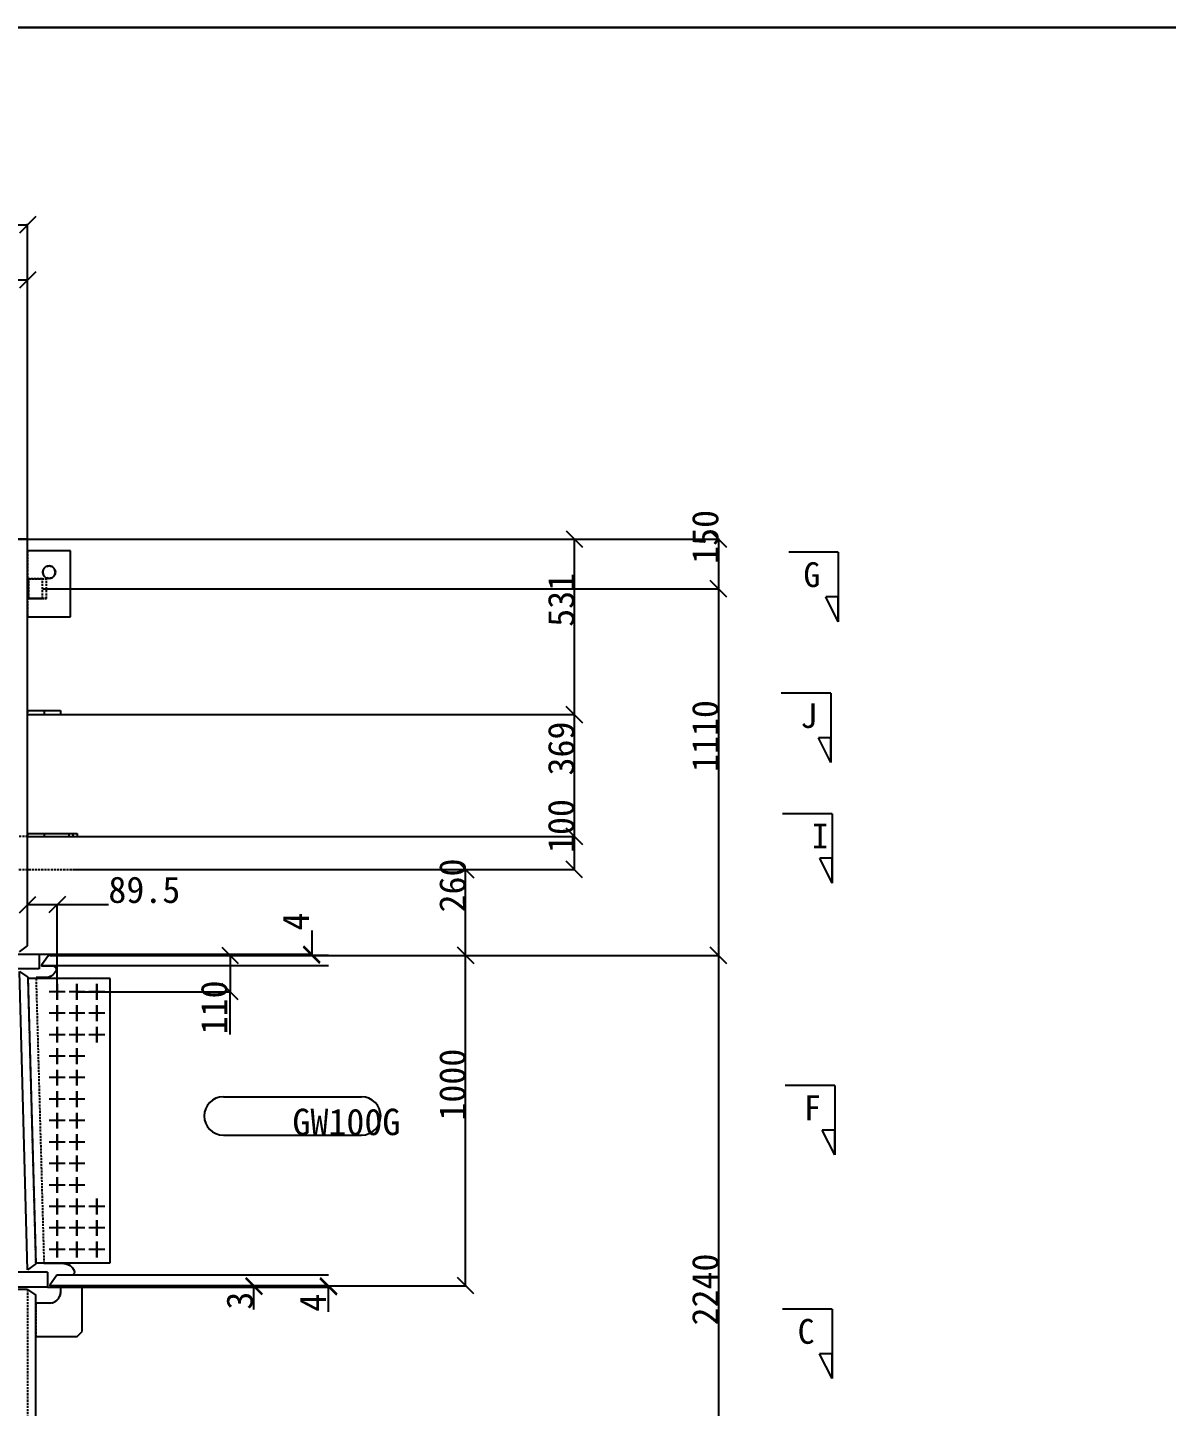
# Model space of a CAD drawing. Extents: x 72 to 24750, y 150 to 17460.
# Drawn here: x 8965 to 12411, y 13287 to 17460 of the extents above; entities that cross this region are included whole.
import ezdxf

# ---------------------------------------------------------------- set-up
doc = ezdxf.new("R2010")
doc.units = 0
doc.header["$MEASUREMENT"] = 0
doc.linetypes.add('HIDDEN', pattern=[9.525, 6.35, -3.175])
for name, color, linetype in [('GREEN_SOLID', 3, 'CONTINUOUS'), ('WHITE_HIDDEN', 7, 'HIDDEN'), ('WHITE_SOLID', 7, 'CONTINUOUS'), ('YELLOW_SOLID', 2, 'CONTINUOUS')]:
    doc.layers.add(name, color=color, linetype=linetype)

msp = doc.modelspace()

# ---------------------------------------------------------------- linework, layer by layer
at = {"layer": 'GREEN_SOLID', "color": 3, "linetype": 'Continuous'}
for p, q in [((9015.351451, 15392.803535), (9015.351451, 15380.803535)), ((9015.353817, 15392.803535), (9015.353817, 15380.803535)), ((9015.353817, 15020.803535), (9015.353817, 15011.803535)), ((9090.351451, 15020.803535), (9090.351451, 15011.803535)), ((9090.351451, 15020.803535), (9090.351451, 15011.803535)), ((9102.351451, 15020.803535), (9102.351451, 15011.803535)), ((9054.824328, 14517.854958), (9054.824405, 14565.854958)), ((9054.824405, 14565.854958), (9054.824328, 14517.854958)), ((9114.824328, 14517.854862), (9114.824405, 14565.854862)), ((9114.824405, 14565.854862), (9114.824328, 14517.854862)), ((9174.824328, 14517.854766), (9174.824405, 14565.854766)), ((9174.824405, 14565.854766), (9174.824328, 14517.854766)), ((9078.824367, 14541.854919), (9030.824367, 14541.854996)), ((9078.824367, 14541.854919), (9030.824367, 14541.854996)), ((9138.824367, 14541.854823), (9090.824367, 14541.8549)), ((9138.824367, 14541.854823), (9090.824367, 14541.8549)), ((9198.824367, 14541.854727), (9150.824367, 14541.854804)), ((9198.824367, 14541.854727), (9150.824367, 14541.854804)), ((9054.824224, 14452.854958), (9054.824301, 14500.854958)), ((9054.824301, 14500.854958), (9054.824224, 14452.854958)), ((9114.824224, 14452.854862), (9114.824301, 14500.854862)), ((9114.824301, 14500.854862), (9114.824224, 14452.854862)), ((9174.824224, 14452.854766), (9174.824301, 14500.854766)), ((9174.824301, 14500.854766), (9174.824224, 14452.854766)), ((9078.824263, 14476.854919), (9030.824263, 14476.854996)), ((9078.824263, 14476.854919), (9030.824263, 14476.854996)), ((9138.824263, 14476.854823), (9090.824263, 14476.8549)), ((9138.824263, 14476.854823), (9090.824263, 14476.8549)), ((9198.824263, 14476.854727), (9150.824263, 14476.854804)), ((9198.824263, 14476.854727), (9150.824263, 14476.854804)), ((9078.824159, 14411.854919), (9030.824159, 14411.854996)), ((9078.824159, 14411.854919), (9030.824159, 14411.854996)), ((9054.82412, 14387.854958), (9054.824197, 14435.854958)), ((9054.824197, 14435.854958), (9054.82412, 14387.854958)), ((9138.824159, 14411.854823), (9090.824159, 14411.8549)), ((9138.824159, 14411.854823), (9090.824159, 14411.8549)), ((9114.82412, 14387.854862), (9114.824197, 14435.854862)), ((9114.824197, 14435.854862), (9114.82412, 14387.854862)), ((9198.824159, 14411.854727), (9150.824159, 14411.854804)), ((9198.824159, 14411.854727), (9150.824159, 14411.854804)), ((9174.82412, 14387.854766), (9174.824197, 14435.854766)), ((9174.824197, 14435.854766), (9174.82412, 14387.854766)), ((9054.824016, 14322.854958), (9054.824093, 14370.854958)), ((9054.824093, 14370.854958), (9054.824016, 14322.854958)), ((9114.824016, 14322.854862), (9114.824093, 14370.854862)), ((9114.824093, 14370.854862), (9114.824016, 14322.854862)), ((9078.824055, 14346.854919), (9030.824055, 14346.854996)), ((9078.824055, 14346.854919), (9030.824055, 14346.854996)), ((9138.824055, 14346.854823), (9090.824055, 14346.8549)), ((9138.824055, 14346.854823), (9090.824055, 14346.8549)), ((9078.823951, 14281.854919), (9030.823951, 14281.854996)), ((9078.823951, 14281.854919), (9030.823951, 14281.854996)), ((9054.823912, 14257.854958), (9054.823989, 14305.854958)), ((9054.823989, 14305.854958), (9054.823912, 14257.854958)), ((9138.823951, 14281.854823), (9090.823951, 14281.8549)), ((9138.823951, 14281.854823), (9090.823951, 14281.8549)), ((9114.823912, 14257.854862), (9114.823989, 14305.854862)), ((9114.823989, 14305.854862), (9114.823912, 14257.854862)), ((9054.823808, 14192.854958), (9054.823885, 14240.854958)), ((9054.823885, 14240.854958), (9054.823808, 14192.854958)), ((9114.823808, 14192.854862), (9114.823885, 14240.854862)), ((9114.823885, 14240.854862), (9114.823808, 14192.854862)), ((9078.823847, 14216.854919), (9030.823847, 14216.854996)), ((9078.823847, 14216.854919), (9030.823847, 14216.854996)), ((9138.823847, 14216.854823), (9090.823847, 14216.8549)), ((9138.823847, 14216.854823), (9090.823847, 14216.8549)), ((9557.695253, 14223.887225), (9975.695253, 14223.887225)), ((9078.823743, 14151.854919), (9030.823743, 14151.854996)), ((9078.823743, 14151.854919), (9030.823743, 14151.854996)), ((9054.823704, 14127.854958), (9054.823781, 14175.854958)), ((9054.823781, 14175.854958), (9054.823704, 14127.854958)), ((9138.823743, 14151.854823), (9090.823743, 14151.8549)), ((9138.823743, 14151.854823), (9090.823743, 14151.8549)), ((9114.823704, 14127.854862), (9114.823781, 14175.854862)), ((9114.823781, 14175.854862), (9114.823704, 14127.854862)), ((9054.8236, 14062.854958), (9054.823677, 14110.854958)), ((9054.823677, 14110.854958), (9054.8236, 14062.854958)), ((9114.8236, 14062.854862), (9114.823677, 14110.854862)), ((9114.823677, 14110.854862), (9114.8236, 14062.854862)), ((9557.695253, 14107.887225), (9975.695253, 14107.887225)), ((9078.823639, 14086.854919), (9030.823639, 14086.854996)), ((9078.823639, 14086.854919), (9030.823639, 14086.854996)), ((9138.823639, 14086.854823), (9090.823639, 14086.8549)), ((9138.823639, 14086.854823), (9090.823639, 14086.8549)), ((9054.823496, 13997.854958), (9054.823573, 14045.854958)), ((9054.823573, 14045.854958), (9054.823496, 13997.854958)), ((9114.823496, 13997.854862), (9114.823573, 14045.854862)), ((9114.823573, 14045.854862), (9114.823496, 13997.854862)), ((9078.823535, 14021.854919), (9030.823535, 14021.854996)), ((9078.823535, 14021.854919), (9030.823535, 14021.854996)), ((9054.823392, 13932.854958), (9054.823469, 13980.854958)), ((9054.823469, 13980.854958), (9054.823392, 13932.854958)), ((9138.823535, 14021.854823), (9090.823535, 14021.8549)), ((9138.823535, 14021.854823), (9090.823535, 14021.8549)), ((9114.823392, 13932.854862), (9114.823469, 13980.854862)), ((9114.823469, 13980.854862), (9114.823392, 13932.854862)), ((9078.823431, 13956.854919), (9030.823431, 13956.854996)), ((9078.823431, 13956.854919), (9030.823431, 13956.854996)), ((9138.823431, 13956.854823), (9090.823431, 13956.8549)), ((9138.823431, 13956.854823), (9090.823431, 13956.8549)), ((9054.823288, 13867.854958), (9054.823365, 13915.854958)), ((9054.823365, 13915.854958), (9054.823288, 13867.854958)), ((9114.823288, 13867.854862), (9114.823365, 13915.854862)), ((9114.823365, 13915.854862), (9114.823288, 13867.854862)), ((9174.823288, 13867.854766), (9174.823365, 13915.854766)), ((9174.823365, 13915.854766), (9174.823288, 13867.854766)), ((9078.823327, 13891.854919), (9030.823327, 13891.854996)), ((9078.823327, 13891.854919), (9030.823327, 13891.854996)), ((9138.823327, 13891.854823), (9090.823327, 13891.8549)), ((9138.823327, 13891.854823), (9090.823327, 13891.8549)), ((9198.823327, 13891.854727), (9150.823327, 13891.854804)), ((9198.823327, 13891.854727), (9150.823327, 13891.854804)), ((9078.823223, 13826.854919), (9030.823223, 13826.854996)), ((9078.823223, 13826.854919), (9030.823223, 13826.854996)), ((9054.823184, 13802.854958), (9054.823261, 13850.854958)), ((9054.823261, 13850.854958), (9054.823184, 13802.854958)), ((9138.823223, 13826.854823), (9090.823223, 13826.8549)), ((9138.823223, 13826.854823), (9090.823223, 13826.8549)), ((9114.823184, 13802.854862), (9114.823261, 13850.854862)), ((9114.823261, 13850.854862), (9114.823184, 13802.854862)), ((9198.823223, 13826.854727), (9150.823223, 13826.854804)), ((9198.823223, 13826.854727), (9150.823223, 13826.854804)), ((9174.823184, 13802.854766), (9174.823261, 13850.854766)), ((9174.823261, 13850.854766), (9174.823184, 13802.854766)), ((9054.82308, 13737.854958), (9054.823157, 13785.854958)), ((9054.823157, 13785.854958), (9054.82308, 13737.854958)), ((9114.82308, 13737.854862), (9114.823157, 13785.854862)), ((9114.823157, 13785.854862), (9114.82308, 13737.854862)), ((9174.82308, 13737.854766), (9174.823157, 13785.854766)), ((9174.823157, 13785.854766), (9174.82308, 13737.854766)), ((9078.823119, 13761.854919), (9030.823119, 13761.854996)), ((9078.823119, 13761.854919), (9030.823119, 13761.854996)), ((9138.823119, 13761.854823), (9090.823119, 13761.8549)), ((9138.823119, 13761.854823), (9090.823119, 13761.8549)), ((9198.823119, 13761.854727), (9150.823119, 13761.854804)), ((9198.823119, 13761.854727), (9150.823119, 13761.854804))]:
    msp.add_line(p, q, dxfattribs=at)
for centre, start, end in [((9557.695253, 14165.887225), 90, 270), ((9975.695253, 14165.887225), 270, 90)]:
    msp.add_arc(centre, 58, start, end, dxfattribs=at)
at = {"layer": 'WHITE_HIDDEN', "color": 7, "linetype": 'HIDDEN'}
for p, q in [((8965.353817, 15876.803535), (8965.353817, 15676.803535)), ((9012.800105, 15819.07452), (9011.353817, 15811.803535)), ((9030.353817, 15830.803535), (9023.082831, 15829.357246)), ((9037.624802, 15829.357246), (9030.353817, 15830.803535)), ((9049.353817, 15811.803535), (9047.907528, 15819.07452)), ((8969.600321, 15791.799094), (8967.014534, 15791.798877)), ((9009.980209, 15791.796545), (8967.014534, 15791.798877)), ((8967.014534, 15791.798877), (8967.014534, 15731.796223)), ((9009.980209, 15791.796212), (8967.014534, 15791.793881)), ((8967.014534, 15791.793881), (8969.600321, 15791.793663)), ((8969.600321, 15791.799094), (9022.633329, 15791.796379)), ((8969.600321, 15731.796006), (8969.600321, 15791.799094)), ((8969.600321, 15791.793663), (9022.633329, 15791.796379)), ((9010.627233, 15791.796379), (9009.980209, 15791.796545)), ((9009.980209, 15791.796212), (9010.627233, 15791.796379)), ((9010.627233, 15731.798721), (9010.627233, 15791.796379)), ((9011.353817, 15811.803535), (9012.800105, 15804.532549)), ((9022.633329, 15731.798721), (9022.633329, 15791.796379)), ((9023.082831, 15794.249823), (9030.353817, 15792.803535)), ((9030.353817, 15792.803535), (9037.624802, 15794.249823)), ((9047.907528, 15804.532549), (9049.353817, 15811.803535)), ((8969.600321, 15731.801436), (8967.014534, 15731.801219)), ((8967.014534, 15731.801219), (9009.980209, 15731.798887)), ((9009.980209, 15731.798554), (8967.014534, 15731.796223)), ((8967.319016, 15731.796145), (8969.600321, 15731.796006)), ((9022.633329, 15731.798721), (8969.600321, 15731.801436)), ((8969.600321, 15731.796006), (9022.633329, 15731.798721)), ((9009.980209, 15731.798887), (9010.627233, 15731.798721)), ((9010.627233, 15731.798721), (9009.980209, 15731.798554)), ((8965.353817, 15392.803535), (8965.353817, 15380.803535)), ((8965.353817, 15020.803535), (8965.353817, 15011.803535)), ((8965.965474, 14581.854177), (8989.743004, 13721.859535)), ((8964.72566, 13640.803535), (8965.353817, 13640.803535)), ((8965.353817, 13640.803535), (8965.353817, 8562.803535)), ((8965.373817, 13640.803535), (8965.353817, 13640.803535)), ((8965.353817, 13640.803535), (8965.373817, 13640.803535)), ((9063.642714, 13622.98794), (9065.355736, 13633.803535)), ((8990.355736, 13598.803535), (8990.355736, 13498.803535)), ((9030.355736, 13598.803535), (9041.171331, 13600.516556))]:
    msp.add_line(p, q, dxfattribs=at)
for centre, radius, start, end in [((9030.353817, 15811.803535), 19, 112.5, 157.5), ((9030.353817, 15811.803535), 19, 22.5, 67.5), ((9030.353817, 15811.803535), 19, 202.5, 247.5), ((9030.353817, 15811.803535), 19, 292.5, 337.5), ((9030.355736, 13633.803535), 35, 288, 342)]:
    msp.add_arc(centre, radius, start, end, dxfattribs=at)
at = {"layer": 'WHITE_SOLID', "color": 5, "linetype": 'Continuous'}
for p, q in [((24749.64447, 17460), (450.001154, 17460)), ((450.001154, 17459.750321), (24749.64447, 17459.750321))]:
    msp.add_line(p, q, dxfattribs=at)
at = {"layer": 'WHITE_SOLID', "color": 7, "linetype": 'Continuous'}
for p, q in [((24749.64447, 17459.750321), (450.001154, 17459.750321)), ((454.502481, 17460), (24749.64447, 17460)), ((8215.353817, 16862.960581), (8965.353817, 16862.960579)), ((8990.102554, 16887.709316), (8940.60508, 16838.211842)), ((8965.353817, 15912.303535), (8965.353817, 16865.960579)), ((8590.353817, 16696.293496), (8965.353817, 16696.293495)), ((8990.102554, 16721.042232), (8940.60508, 16671.544758)), ((8965.353817, 15912.303535), (8965.353817, 16699.293495)), ((8884.607203, 15911.803535), (11058.342791, 15911.803557)), ((9169.195435, 15911.803535), (10622.341766, 15911.80355)), ((10594.593029, 15936.552287), (10644.090504, 15887.054812)), ((10619.341766, 15911.80355), (10619.341766, 15380.803551)), ((11030.594054, 15936.552294), (11080.091529, 15887.05482)), ((11055.342791, 15911.803557), (11055.342791, 15761.797571)), ((11080.091529, 15737.048833), (11030.594054, 15786.546308)), ((11030.594054, 15786.546308), (11080.091529, 15737.048833)), ((9011.127233, 15761.79755), (11058.342791, 15761.797571)), ((9011.127233, 15761.79755), (11058.342791, 15761.797571)), ((11055.342791, 15761.797571), (11055.342791, 14651.803554)), ((10644.090504, 15356.054814), (10594.593029, 15405.552289)), ((10594.593029, 15405.552288), (10644.090504, 15356.054814)), ((9015.851451, 15380.803535), (10622.341766, 15380.803551)), ((9015.851451, 15380.803535), (10622.341766, 15380.803551)), ((10619.341766, 15380.803551), (10619.341766, 15011.803551)), ((10644.090504, 14987.054814), (10594.593029, 15036.552289)), ((10594.593029, 15036.552288), (10644.090504, 14987.054814)), ((9015.849085, 15011.803535), (10622.341766, 15011.803551)), ((9015.849085, 15011.803535), (10622.341766, 15011.803551)), ((10619.341766, 15011.803551), (10619.341766, 14911.80355)), ((9101.123145, 14911.803535), (10293.487456, 14911.803585)), ((9111.005171, 14911.803535), (10622.341766, 14911.80355)), ((10265.738718, 14936.552321), (10315.236194, 14887.054849)), ((10290.487456, 14651.803575), (10290.487456, 14911.803585)), ((10644.090504, 14887.054813), (10594.593029, 14936.552288)), ((8940.605082, 14780.189378), (8990.102552, 14829.686856)), ((9079.573102, 14829.686864), (9030.075632, 14780.189385)), ((8965.353817, 14722.506544), (8965.353817, 14807.938117)), ((9054.824367, 14804.938124), (8965.353817, 14804.938117)), ((9054.824367, 14542.354958), (9054.824367, 14807.938124)), ((9209.753239, 14804.938137), (9054.824367, 14804.938124)), ((9825.088447, 14727.049228), (9825.088447, 14655.80357)), ((9000.853817, 14655.803535), (9828.088447, 14655.80357)), ((9033.661334, 14651.803535), (9828.088447, 14651.803568)), ((9114.348795, 14651.803535), (9581.10335, 14651.80354)), ((9131.048559, 14651.803535), (11058.342791, 14651.803555)), ((9131.048559, 14651.803535), (11058.342791, 14651.803555)), ((9334.101026, 14651.803535), (10293.487456, 14651.803575)), ((9334.101026, 14651.803535), (10293.487456, 14651.803575)), ((9553.354612, 14676.552277), (9602.852087, 14627.054802)), ((9578.10335, 14651.80354), (9578.10335, 14541.854866)), ((9800.339709, 14680.552306), (9849.837185, 14631.054833)), ((9849.837185, 14627.054832), (9800.339709, 14676.552305)), ((9825.088447, 14651.803568), (9825.088447, 14655.80357)), ((10315.236194, 14627.054839), (10265.738718, 14676.552312)), ((10265.738718, 14676.552311), (10315.236194, 14627.054839)), ((10290.487456, 13651.803575), (10290.487456, 14651.803575)), ((11080.091529, 14627.054817), (11030.594054, 14676.552292)), ((11030.594054, 14676.552292), (11080.091529, 14627.054817)), ((11055.342791, 14651.803554), (11055.342791, 12411.803557)), ((9602.852087, 14517.106129), (9553.354612, 14566.603604)), ((9115.324367, 14541.854862), (9581.10335, 14541.854866)), ((9578.10335, 14412.688708), (9578.10335, 14541.854866)), ((9025.853817, 13647.803535), (9878.739447, 13647.803544)), ((9059.725287, 13651.803535), (9878.739447, 13651.803543)), ((9081.715189, 13648.803535), (9652.978083, 13648.803541)), ((9081.963619, 13651.803535), (9652.978083, 13651.803541)), ((9332.53628, 13651.803535), (10293.487456, 13651.803575)), ((9625.229345, 13676.552278), (9674.72682, 13627.054804)), ((9674.72682, 13624.054804), (9625.229346, 13673.552278)), ((9649.978083, 13651.803541), (9649.978083, 13648.803541)), ((9649.978083, 13579.738884), (9649.978083, 13648.803541)), ((9850.990709, 13676.55228), (9900.488184, 13627.054806)), ((9900.488184, 13623.054806), (9850.99071, 13672.552281)), ((9875.739447, 13651.803543), (9875.739447, 13647.803544)), ((9875.739447, 13573.442979), (9875.739447, 13647.803544)), ((10315.236194, 13627.054839), (10265.738718, 13676.552312))]:
    msp.add_line(p, q, dxfattribs=at)
at = {"layer": 'WHITE_SOLID', "color": 6, "linetype": 'Continuous'}
for p, q in [((11418.217685, 15871.803535), (11268.217685, 15871.803535)), ((11418.217685, 15871.803535), (11418.217685, 15661.803535)), ((11418.217961, 15736.803535), (11380.717961, 15736.803672)), ((11418.217685, 15661.803535), (11380.717961, 15736.803672)), ((11418.217685, 15661.803535), (11418.217961, 15736.803535)), ((11395.354022, 15445.175882), (11245.354022, 15445.175882)), ((11395.354022, 15445.175882), (11395.354022, 15235.175882)), ((11395.354298, 15310.175882), (11357.854298, 15310.17602)), ((11395.354022, 15235.175882), (11357.854298, 15310.17602)), ((11395.354022, 15235.175882), (11395.354298, 15310.175882)), ((11399.814273, 15080.803535), (11249.814273, 15080.803535)), ((11399.814273, 15080.803535), (11399.814273, 14870.803535)), ((11399.814549, 14945.803535), (11362.314549, 14945.803672)), ((11399.814273, 14870.803535), (11362.314549, 14945.803672)), ((11399.814273, 14870.803535), (11399.814549, 14945.803535)), ((11407.274672, 14258.131502), (11257.274672, 14258.131502)), ((11407.274672, 14258.131502), (11407.274672, 14048.131502)), ((11407.274948, 14123.131502), (11369.774948, 14123.13164)), ((11407.274672, 14048.131502), (11369.774948, 14123.13164)), ((11407.274672, 14048.131502), (11407.274948, 14123.131502)), ((11399.19588, 13581.303535), (11249.19588, 13581.303535)), ((11399.19588, 13581.303535), (11399.19588, 13371.303535)), ((11399.196156, 13446.303535), (11361.696156, 13446.303672)), ((11399.19588, 13371.303535), (11361.696156, 13446.303672)), ((11399.19588, 13371.303535), (11399.196156, 13446.303535))]:
    msp.add_line(p, q, dxfattribs=at)
at = {"layer": 'WHITE_SOLID', "color": 3, "linetype": 'HIDDEN'}
msp.add_line((8965.353817, 15011.803535), (8940.353817, 15011.803535), dxfattribs=at)
at = {"layer": 'WHITE_SOLID', "color": 4, "linetype": 'HIDDEN'}
msp.add_line((4196.51844, 14911.803535), (10225.739447, 14911.803535), dxfattribs=at)
at = {"layer": 'WHITE_SOLID', "color": 1, "linetype": 'Continuous'}
for p, q in [((9028.230295, 14651.803535), (9007.239898, 14621.810674)), ((9875.739447, 14651.803535), (9028.230295, 14651.803535)), ((9007.239898, 14621.810674), (9007.240451, 14619.510674)), ((9875.739447, 14619.803535), (9007.240385, 14619.803535)), ((9042.240454, 14619.519155), (9007.240451, 14619.510674)), ((9046.99615, 14618.433366), (9042.240454, 14619.519155)), ((9050.60815, 14614.998408), (9046.99615, 14618.433366)), ((9050.60815, 14614.998408), (9050.769185, 14614.531457)), ((9050.769185, 14614.531457), (9052.207363, 14610.361194)), ((9052.207363, 14610.361194), (9051.408998, 14605.521376)), ((9019.336058, 14584.513604), (8990.857326, 14584.506704)), ((8990.857326, 14584.506704), (8990.931011, 14581.854292)), ((9029.33799, 14585.97569), (9019.336058, 14584.513604)), ((9038.504961, 14590.235149), (9029.33799, 14585.97569)), ((9046.07236, 14596.936701), (9038.504961, 14590.235149)), ((9051.408998, 14605.521376), (9046.07236, 14596.936701)), ((9014.821777, 13721.859073), (9014.898077, 13719.112498)), ((9074.545824, 13719.126951), (9014.898077, 13719.112498)), ((9074.545824, 13719.126951), (9084.548464, 13717.66971)), ((9084.548464, 13717.66971), (9093.717499, 13713.414695)), ((9093.717499, 13713.414695), (9101.288146, 13706.716811)), ((9101.288146, 13706.716811), (9106.628945, 13698.134724)), ((9105.832688, 13688.657305), (9102.222297, 13685.173703)), ((9107.429654, 13693.295293), (9105.832688, 13688.657305)), ((9106.628945, 13698.134724), (9107.429654, 13693.295293)), ((9053.672825, 13684.121892), (9032.474527, 13653.834409)), ((9032.474527, 13653.834409), (9032.475019, 13651.803535)), ((9875.739447, 13651.803535), (9032.475019, 13651.803535)), ((9875.739447, 13683.803535), (9053.450006, 13683.803535)), ((9097.467184, 13684.132503), (9053.672825, 13684.121892)), ((9102.222297, 13685.173703), (9097.467184, 13684.132503))]:
    msp.add_line(p, q, dxfattribs=at)
at = {"layer": 'WHITE_SOLID', "color": 1, "linetype": 'HIDDEN'}
for p, q in [((9050.769185, 14614.531457), (9050.60815, 14614.998408)), ((8990.931011, 14581.854292), (9014.821777, 13721.859073)), ((9029.33799, 14585.97569), (9038.504961, 14590.235149)), ((9038.504961, 14590.235149), (9046.07236, 14596.936701)), ((9093.717499, 13713.414695), (9084.548464, 13717.66971)), ((9101.288146, 13706.716811), (9093.717499, 13713.414695)), ((9053.672825, 13684.121892), (9053.450006, 13683.803535))]:
    msp.add_line(p, q, dxfattribs=at)
at = {"layer": 'YELLOW_SOLID', "color": 2, "linetype": 'Continuous'}
for p, q in [((8965.353817, 15911.803535), (8302.853817, 15911.803535)), ((8965.353817, 14680.294719), (8965.353817, 15911.803535)), ((9095.353817, 15876.803535), (8965.353817, 15876.803535)), ((9095.353817, 15676.803535), (9095.353817, 15876.803535)), ((9011.353817, 15811.803535), (9012.800105, 15819.07452)), ((9023.082831, 15829.357246), (9030.353817, 15830.803535)), ((9030.353817, 15830.803535), (9037.624802, 15829.357246)), ((9047.907528, 15819.07452), (9049.353817, 15811.803535)), ((9012.800105, 15804.532549), (9011.353817, 15811.803535)), ((9030.353817, 15792.803535), (9023.082831, 15794.249823)), ((9037.624802, 15794.249823), (9030.353817, 15792.803535)), ((9049.353817, 15811.803535), (9047.907528, 15804.532549)), ((8965.353817, 15676.803535), (9095.353817, 15676.803535)), ((8965.353817, 15392.803535), (9065.351451, 15392.803535)), ((8965.353817, 15380.803535), (9065.351451, 15380.803535)), ((9065.351451, 15392.803535), (9065.351451, 15380.803535)), ((8965.353817, 15020.803535), (9115.351451, 15020.803535)), ((8965.353817, 15011.803535), (9115.351451, 15011.803535)), ((9115.351451, 15020.803535), (9115.351451, 15011.803535)), ((8180.353817, 14655.803535), (9000.353817, 14655.803535)), ((8940.373817, 14662.803535), (8965.353817, 14680.294719)), ((9000.353817, 14655.803535), (9000.353817, 14610.803535)), ((9000.353817, 14610.803535), (8599.853817, 14610.803535)), ((8940.36346, 14603.112407), (8965.837823, 14586.304979)), ((8965.344258, 13699.803536), (8940.36346, 14603.112407)), ((8965.837823, 14586.304979), (8989.850787, 13717.993143)), ((9214.824437, 14581.855322), (8965.965474, 14581.854177)), ((9214.823019, 13721.855383), (9214.824437, 14581.855322)), ((9025.353817, 13692.803535), (8599.853817, 13692.803535)), ((8989.850787, 13717.993143), (8965.344258, 13699.803536)), ((8989.743004, 13721.859535), (9214.823019, 13721.855383)), ((9025.353817, 13692.803535), (9025.353817, 13647.803535)), ((9025.353817, 13647.803535), (8598.353817, 13647.803535)), ((9065.355736, 13648.803535), (9065.355736, 13633.803535)), ((9130.355736, 13648.803535), (9065.355736, 13648.803535)), ((9130.355736, 13513.803535), (9130.355736, 13648.803535)), ((8965.373817, 13640.803535), (8598.353817, 13640.803535)), ((8965.373817, 13640.803535), (8990.353817, 13623.31235)), ((8990.353817, 8580.294719), (8990.353817, 13623.31235)), ((9065.355736, 13633.803535), (9063.642714, 13622.98794)), ((9030.355736, 13598.803535), (8990.355736, 13598.803535)), ((9041.171331, 13600.516556), (9030.355736, 13598.803535)), ((8990.355736, 13498.803535), (9115.355736, 13498.803535)), ((9115.355736, 13498.803535), (9130.355736, 13513.803535))]:
    msp.add_line(p, q, dxfattribs=at)
for centre, radius, start, end in [((9030.353817, 15811.803535), 19, 112.5, 157.5), ((9030.353817, 15811.803535), 19, 22.5, 67.5), ((9030.353817, 15811.803535), 19, 202.5, 247.5), ((9030.353817, 15811.803535), 19, 292.5, 337.5), ((9030.355736, 13633.803535), 35, 288, 342)]:
    msp.add_arc(centre, radius, start, end, dxfattribs=at)

# ---------------------------------------------------------------- texts
at = {"layer": 'GREEN_SOLID', "color": 3, "linetype": 'Continuous'}
msp.add_text('GW100G', height=80, dxfattribs=at).set_placement((9766.695253, 14107.887225))
at = {"layer": 'WHITE_SOLID', "color": 7, "linetype": 'Continuous'}
for s, p in [('150', (11055.342791, 15836.800527)), ('531', (10619.341766, 15646.303521)), ('1110', (11055.342791, 15206.800528)), ('369', (10619.341766, 15196.303521)), ('100', (10619.341766, 14961.803521)), ('260', (10290.487456, 14781.803531)), ('4', (9816.899821, 14727.049228)), ('110', (9569.325538, 14412.688708)), ('1000', (10290.487456, 14151.803532)), ('2240', (11055.342791, 13531.80352)), ('3', (9646.812267, 13579.738884)), ('4', (9868.302272, 13573.442979))]:
    msp.add_text(s, height=80, rotation=90.000008, dxfattribs=at).set_placement(p)
at = {"layer": 'WHITE_SOLID', "color": 6, "linetype": 'Continuous'}
for s, p in [('G', (11312.785556, 15766.803535)), ('J', (11303.581561, 15340.175882)), ('I', (11337.704898, 14975.803535)), ('F', (11314.696547, 14153.131502)), ('C', (11295.301837, 13476.303535))]:
    msp.add_text(s, height=75, dxfattribs=at).set_placement(p)
at = {"layer": 'WHITE_SOLID', "color": 7, "linetype": 'Continuous'}
msp.add_text('89.5', height=80, dxfattribs=at).set_placement((9209.753239, 14810.658353))

doc.saveas('drawing.dxf')
